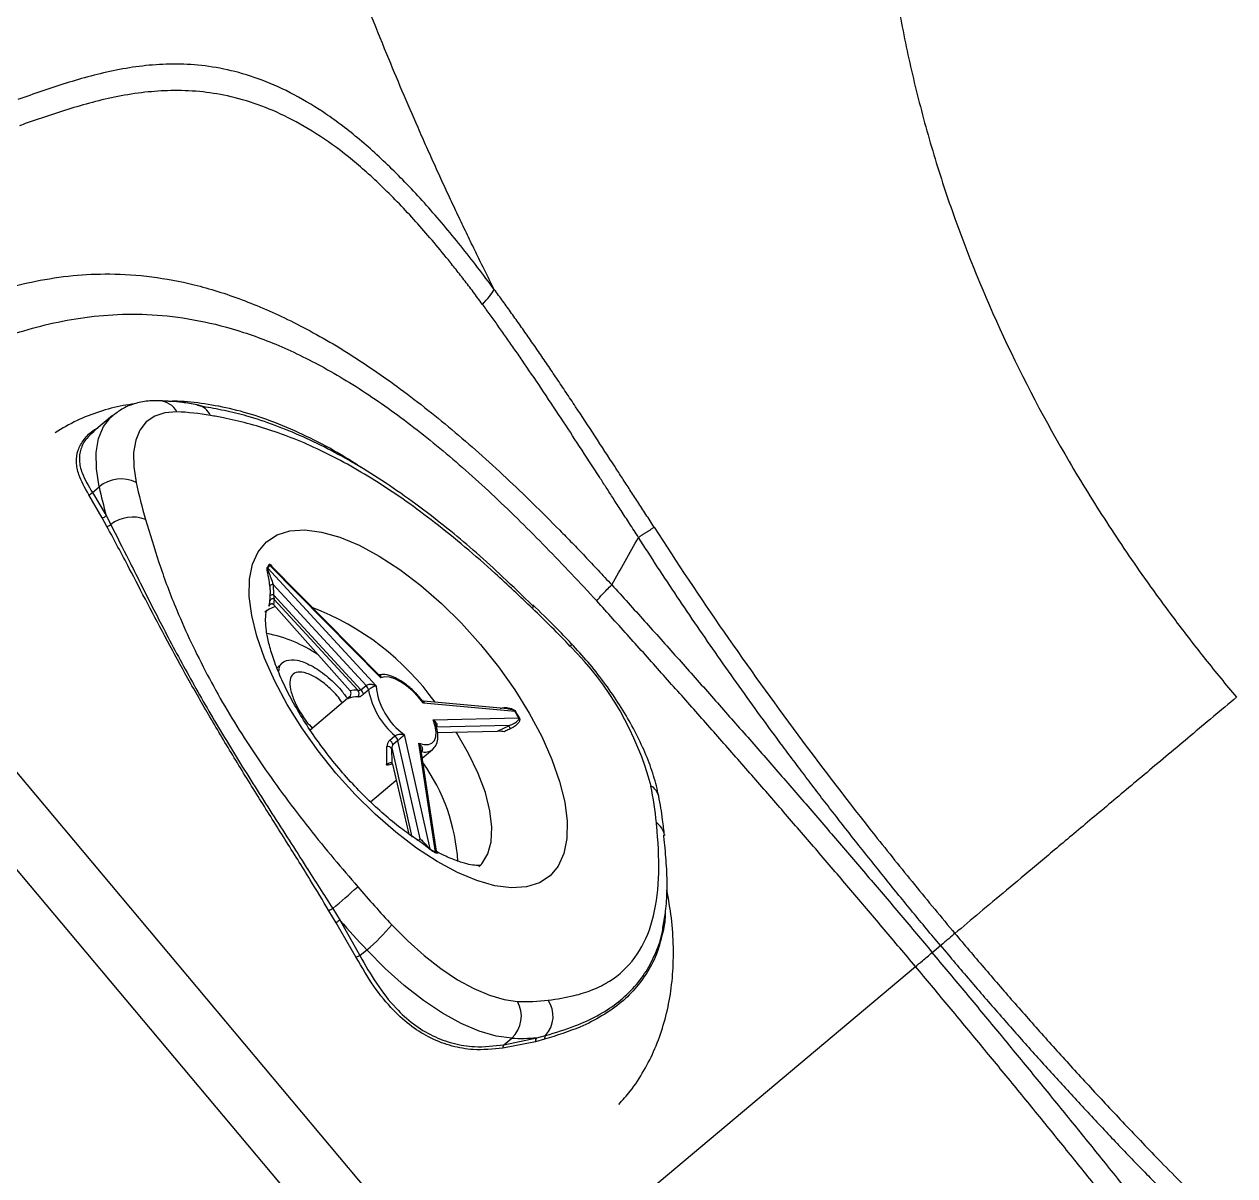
# Model space of a CAD drawing. Extents: x -50 to 28, y -10 to 124.
# Drawn here: x -41.122 to -36.545, y 15.902 to 20.256 of the extents above; entities that cross this region are included whole.
import ezdxf

# ---------------------------------------------------------------- set-up
doc = ezdxf.new("R2010")
doc.units = 0
doc.header["$MEASUREMENT"] = 0
doc.layers.add('GEOMETRY', color=2, linetype='Continuous', lineweight=25)

# ---------------------------------------------------------------- blocks, each defined once
blk = doc.blocks.new('2026 EXCURSION-ENTICE')
at = {"layer": 'GEOMETRY'}
for p, q in [((-28.9869, -60.1094), (-28.9845, -60.1098)), ((-29.3056, -60.1507), (-29.3764, -60.2101)), ((-30.6788, -60.2961), (-27.903, -63.6041)), ((-28.0833, -63.7554), (-30.9107, -60.3859)), ((-29.345, -60.5374), (-29.3953, -60.45)), ((-29.3819, -60.4416), (-29.3562, -60.4201)), ((-29.3819, -60.4416), (-29.3298, -60.5289)), ((-29.3272, -60.5697), (-29.345, -60.5374)), ((-29.3298, -60.5289), (-29.3126, -60.5621)), ((-28.719, -60.7279), (-28.3097, -61.1722)), ((-28.2909, -61.1421), (-28.7119, -60.7164)), ((-28.2993, -61.1306), (-28.7048, -60.7206)), ((-28.3473, -61.1709), (-28.6985, -60.7897)), ((-28.6985, -60.7897), (-28.697, -60.8284)), ((-28.6944, -60.8461), (-28.6975, -60.8652)), ((-28.408, -61.191), (-28.6975, -60.8652)), ((-28.697, -60.8284), (-28.3665, -61.1871)), ((-28.3781, -61.1894), (-28.6944, -60.8461)), ((-27.7174, -60.8657), (-27.7166, -60.8667)), ((-28.6647, -61.0865), (-28.6839, -61.1046)), ((-28.3665, -61.1871), (-28.3473, -61.1709)), ((-28.3382, -61.1883), (-28.3574, -61.2045)), ((-28.4081, -61.2131), (-28.5587, -61.3395)), ((-27.8116, -61.26), (-28.1298, -61.2307)), ((-27.7839, -61.2698), (-28.13, -61.238)), ((-28.0936, -61.301), (-27.77, -61.2937)), ((-27.8053, -61.3223), (-28.0829, -61.3286)), ((-27.8504, -61.3437), (-27.8053, -61.3223)), ((-28.2571, -61.3781), (-28.2379, -61.3619)), ((-28.2034, -61.3562), (-28.106, -61.7891)), ((-28.0771, -61.3488), (-27.8504, -61.3437)), ((-28.2503, -61.4071), (-28.1744, -61.7446)), ((-28.2269, -61.3793), (-28.2461, -61.3955)), ((-28.1433, -61.7507), (-28.2269, -61.3793)), ((-28.0851, -61.8016), (-28.1483, -61.3891)), ((-28.081, -61.797), (-28.1404, -61.4097)), ((-28.1348, -61.4463), (-28.0959, -61.4137)), ((-28.1384, -61.4212), (-28.1386, -61.4213)), ((-28.2478, -61.4684), (-28.1852, -61.7329)), ((-28.3308, -61.6108), (-28.2334, -61.5291)), ((-27.2192, -61.7362), (-27.219, -61.7386)), ((-28.4607, -62.0683), (-28.4875, -62.0233)), ((-28.4734, -62.015), (-28.4457, -62.0594)), ((-28.3845, -62.1999), (-28.4607, -62.0683)), ((-28.4457, -62.0594), (-28.3705, -62.1924)), ((-28.3705, -62.1924), (-28.3449, -62.1709)), ((-26.2067, -62.1808), (-26.1756, -62.1547)), ((-27.903, -63.6041), (-26.2701, -62.234)), ((-27.8259, -62.5293), (-27.7022, -62.503)), ((-27.8259, -62.5293), (-27.7968, -62.5049)), ((-27.6726, -62.509), (-27.7073, -62.518)), ((-27.7022, -62.503), (-27.6686, -62.4946)), ((-27.7073, -62.518), (-27.8304, -62.5422))]:
    blk.add_line(p, q, dxfattribs=at)
at = {"layer": 'GEOMETRY', "flags": 128}
for points in [[(-29.3562, -60.4201), (-29.3666, -60.3519), (-29.3673, -60.2904), (-29.3583, -60.2367), (-29.3397, -60.1917), (-29.3118, -60.1563), (-29.3035, -60.149)], [(-29.0625, -60.1367), (-29.1076, -60.1399), (-29.1463, -60.1526), (-29.178, -60.1745), (-29.2021, -60.2052), (-29.2182, -60.2442), (-29.2261, -60.2907), (-29.2255, -60.344), (-29.2165, -60.4031)], [(-28.5787, -60.5829), (-28.5156, -60.5909), (-28.4469, -60.6103), (-28.3738, -60.6409), (-28.2975, -60.682), (-28.2193, -60.733), (-28.1406, -60.793), (-28.0627, -60.8609), (-27.987, -60.9358), (-27.9146, -61.0161), (-27.847, -61.1006), (-27.7852, -61.1879), (-27.7302, -61.2763), (-27.6831, -61.3645), (-27.6447, -61.4509), (-27.6155, -61.534), (-27.5961, -61.6124), (-27.5869, -61.6848), (-27.5879, -61.7499), (-27.5992, -61.8066), (-27.6205, -61.8539), (-27.6516, -61.8911), (-27.6918, -61.9175), (-27.7406, -61.9326), (-27.797, -61.9362), (-27.86, -61.9282), (-27.9287, -61.9088), (-28.0018, -61.8783), (-28.0781, -61.8372), (-28.1563, -61.7862), (-28.235, -61.7262), (-28.3129, -61.6582), (-28.3887, -61.5834), (-28.461, -61.503), (-28.5286, -61.4185), (-28.5904, -61.3313), (-28.6454, -61.2428), (-28.6925, -61.1546), (-28.731, -61.0683), (-28.7601, -60.9852), (-28.7795, -60.9067), (-28.7888, -60.8344), (-28.7877, -60.7693), (-28.7764, -60.7126), (-28.7551, -60.6652), (-28.724, -60.628), (-28.6838, -60.6017), (-28.635, -60.5865), (-28.5787, -60.5829)], [(-28.6909, -60.8726), (-28.7133, -60.8827), (-28.7294, -60.8935)], [(-27.5713, -61.0124), (-27.5709, -61.0132), (-27.5716, -61.0172), (-27.5751, -61.0236)], [(-28.13, -61.238), (-28.1498, -61.2137), (-28.1715, -61.1915), (-28.1941, -61.1723), (-28.2168, -61.1569), (-28.2387, -61.1458), (-28.2588, -61.1395), (-28.2765, -61.1382), (-28.2909, -61.1421)], [(-28.1483, -61.3891), (-28.1286, -61.3942), (-28.1117, -61.3942), (-28.0981, -61.3891), (-28.0884, -61.3792), (-28.083, -61.3647), (-28.082, -61.3464), (-28.0856, -61.3249), (-28.0936, -61.301)], [(-27.9214, -61.8565), (-27.9099, -61.8449), (-27.8871, -61.8082), (-27.8742, -61.7619), (-27.8714, -61.7069), (-27.8788, -61.6446), (-27.8962, -61.5763), (-27.9233, -61.5035), (-27.9594, -61.428), (-28.0037, -61.3512), (-28.0062, -61.3472)], [(-28.25, -62.0761), (-28.1897, -62.1371), (-28.1274, -62.1926), (-28.0643, -62.2418), (-28.0015, -62.2837), (-27.9401, -62.3175), (-27.8812, -62.3427), (-27.8258, -62.3588), (-27.775, -62.3655)], [(-27.7968, -62.5049), (-27.8554, -62.4971), (-27.9192, -62.4785), (-27.9872, -62.4494), (-28.0581, -62.4104), (-28.1306, -62.3621), (-28.2034, -62.3054), (-28.2753, -62.2413), (-28.3449, -62.1709)]]:
    blk.add_lwpolyline(points, dxfattribs=at)
at = {"layer": 'GEOMETRY'}
for centre, radius, start, end in [((-29.1332, -60.1744), 0.0801, 28.0491, 86.3001), ((-29.0019, -60.181), 0.0732, 24.8655, 76.2471), ((-29.0947, -61.0443), 0.9082, 79.8992, 87.9707), ((-29.273, -60.5209), 0.1307, 64.3349, 129.5277), ((-27.2183, -59.9729), 2.044, 192.1519, 196.2156), ((-29.4011, -60.4257), 0.025, 283.5034, 320.2919), ((-27.3159, -59.9819), 2.0869, 192.1226, 195.1965), ((-29.3497, -60.511), 0.0268, 280.0647, 318.1125), ((-29.23, -60.672), 0.1375, 69.0722, 126.9353), ((-29.3321, -60.5423), 0.0278, 280.2299, 314.5039), ((-28.5747, -60.8079), 0.168, 145.8812, 150.5014), ((-28.7115, -60.7206), 0.0105, 206.2788, 224.2963), ((-28.5734, -60.8102), 0.1673, 145.8812, 150.5014), ((-28.7042, -60.7091), 0.0107, 205.4149, 223.2791), ((-28.6996, -60.8071), 0.0174, 86.3297, 130.3566), ((-28.7012, -60.8539), 0.0103, 49.253, 159.4521), ((-28.7009, -60.8416), 0.0137, 73.0884, 128.2027), ((-27.7305, -60.8721), 0.0149, 327.4731, 21.2287), ((-28.9206, -61.8362), 1.029, 35.7683, 68.9666), ((-30.8262, -64.1166), 4.4874, 43.5724, 46.1578), ((-28.8288, -61.5042), 0.5402, 56.2755, 78.623), ((-28.3891, -61.8459), 1.1571, 14.74, 45.2861), ((-28.3893, -61.2101), 0.0324, 10.0705, 45.3045), ((-28.3701, -61.194), 0.0324, 10.0705, 45.3045), ((-28.0389, -61.1312), 0.3046, 190.8007, 229.2253), ((-28.0549, -61.1478), 0.2559, 185.4784, 234.5476), ((-28.3958, -61.2022), 0.0219, 328.7399, 35.9851), ((-27.784, -61.2609), 0.0089, 270.9619, 285.2421), ((-29.0254, -62.0029), 1.4419, 29.4636, 30.5624), ((-29.0287, -62.0058), 1.4482, 29.4636, 30.5624), ((-27.7894, -61.3257), 0.0163, 167.9185, 216.9717), ((-27.7697, -61.2851), 0.00862, 267.7284, 282.7888), ((-28.263, -61.3899), 0.0376, 16.3311, 48.1206), ((-28.2658, -61.4195), 0.0178, 33.558, 98.4171), ((-28.2822, -61.4061), 0.0376, 16.3311, 48.1206), ((-28.1246, -61.3753), 0.0479, 253.1677, 306.8138), ((-28.7207, -61.8812), 0.722, 3.5292, 35.4118), ((-28.7424, -61.8383), 1.4999, 5.6522, 11.0214), ((-27.2974, -61.6028), 0.0581, 12.4736, 61.9948), ((-27.2853, -61.7473), 0.067, 9.5383, 57.9599), ((-28.1515, -61.7476), 0.00867, 242.7373, 339.243), ((-28.1015, -61.7885), 0.00457, 188.4307, 215.1341), ((-27.5895, -60.9468), 0.988, 238.4862, 239.9), ((-27.5865, -60.9451), 0.9923, 238.4862, 239.9), ((-28.0802, -61.8007), 0.0049, 190.523, 216.4228), ((-30.2511, -59.8908), 2.7699, 309.9248, 312.5253), ((-24.7106, -58.7791), 4.8371, 220.6802, 222.9682), ((-28.3798, -62.1908), 0.1992, 118.0354, 122.7466), ((-28.3816, -62.1845), 0.1406, 117.1368, 124.2624), ((-24.648, -58.7272), 5.0522, 221.2647, 222.9695), ((-28.7651, -61.6558), 0.6648, 309.2081, 320.7845), ((-28.3373, -62.2715), 0.0858, 112.8314, 123.3997), ((-27.8734, -62.4216), 0.1132, 312.5955, 29.6695), ((-27.7438, -61.6738), 0.6925, 267.4136, 277.0861), ((-27.7497, -62.4212), 0.1095, 317.8665, 33.3944), ((-27.7641, -61.7552), 0.7503, 267.5076, 274.7358), ((-27.6879, -62.5163), 0.0195, 137.1494, 184.966), ((-27.6531, -62.5067), 0.0196, 141.9007, 186.6819), ((-27.8105, -62.5419), 0.0199, 140.8166, 181.0386)]:
    blk.add_arc(centre, radius, start, end, dxfattribs=at)
for centre, major_axis, ratio, start_param, end_param in [((-28.285, -61.3392), (0.1443, -0.136), 0.445966, 2.606285, 2.873514), ((-28.2985, -61.3524), (0.1337, -0.1184), 0.54317, 2.577838, 2.916801), ((-28.2985, -61.3524), (-0.008, 0.2234), 0.130131, 4.145897, 4.484859), ((-28.2788, -61.3499), (-0.0222, 0.2382), 0.09608, 4.182795, 4.450024), ((-28.2985, -61.3524), (0.2631, 0.0317), 0.459583, 4.766633, 4.850108)]:
    blk.add_ellipse(centre, major_axis=major_axis, ratio=ratio, start_param=start_param, end_param=end_param, dxfattribs=at)
for points, knots in [([(-19.8034, -75.3764), (-20.3196, -75.3589), (-20.8361, -75.3401), (-21.608, -75.31), (-21.8648, -75.2996), (-22.3776, -75.2781), (-22.6337, -75.2669), (-23.4014, -75.2323), (-23.9128, -75.2077), (-24.6827, -75.1677), (-24.9398, -75.1539), (-25.4546, -75.125), (-25.7123, -75.11), (-26.4855, -75.063), (-27.0008, -75.0288), (-28.0314, -74.9528), (-28.5466, -74.9109), (-29.3183, -74.8405), (-29.5753, -74.8158), (-29.9606, -74.7766), (-30.0889, -74.7632), (-30.2813, -74.7425), (-30.3615, -74.7338), (-30.4457, -74.7245), (-30.4657, -74.7222), (-30.4737, -74.7213), (-30.4777, -74.7209), (-30.49, -74.7195), (-30.4989, -74.7185), (-30.5161, -74.7166), (-30.524, -74.7157), (-30.5398, -74.7139), (-30.5477, -74.713), (-30.5713, -74.7104), (-30.5867, -74.7086), (-30.6322, -74.7035), (-30.6613, -74.7002), (-30.7179, -74.6936), (-30.7458, -74.6904), (-30.8043, -74.6836), (-30.8348, -74.68), (-30.882, -74.6745), (-30.8979, -74.6726), (-30.9301, -74.6688), (-30.9461, -74.6669), (-30.9935, -74.6612), (-31.024, -74.6575), (-31.0698, -74.6515), (-31.085, -74.6494), (-31.1159, -74.645), (-31.1316, -74.6427), (-31.1552, -74.6392), (-31.1632, -74.638), (-31.1792, -74.6355), (-31.1871, -74.6343), (-31.2107, -74.6305), (-31.2264, -74.6279), (-31.2735, -74.62), (-31.3048, -74.6144), (-31.5866, -74.5618), (-31.8334, -74.4972), (-32.3156, -74.3338), (-32.5511, -74.2347), (-33.0055, -74.0043), (-33.2245, -73.8728), (-33.6416, -73.5802), (-33.8397, -73.4189), (-34.2109, -73.07), (-34.3841, -72.8823), (-34.7019, -72.4841), (-34.8466, -72.2736), (-35.1047, -71.8343), (-35.2181, -71.6054), (-35.3628, -71.2518), (-35.4069, -71.1322), (-35.4865, -70.89), (-35.522, -70.7674), (-35.5841, -70.5202), (-35.6108, -70.3955), (-35.6385, -70.2387), (-35.6437, -70.2072), (-35.6512, -70.1601), (-35.6536, -70.1444), (-35.6583, -70.1134), (-35.6605, -70.0982), (-35.6668, -70.0532), (-35.6706, -70.0238), (-35.6762, -69.9791), (-35.678, -69.9641), (-35.6817, -69.9336), (-35.6835, -69.918), (-35.6863, -69.8943), (-35.6872, -69.8866), (-35.689, -69.8718), (-35.6898, -69.8646), (-35.6916, -69.8492), (-35.6926, -69.841), (-35.6945, -69.825), (-35.6954, -69.817), (-35.7001, -69.7768), (-35.7039, -69.7444), (-35.7115, -69.6788), (-35.7153, -69.6456), (-35.723, -69.5784), (-35.7268, -69.5444), (-35.7382, -69.4425), (-35.7457, -69.3749), (-35.7547, -69.2923), (-35.7565, -69.2758), (-35.7601, -69.2431), (-35.7618, -69.2267), (-35.7652, -69.1951), (-35.7669, -69.18), (-35.7701, -69.1497), (-35.7717, -69.1342), (-35.7768, -69.0863), (-35.7802, -69.0541), (-35.7869, -68.9899), (-35.797, -68.8937), (-35.8068, -68.7974), (-35.8261, -68.6048), (-35.8387, -68.4764), (-35.8998, -67.8343), (-35.9434, -67.3203), (-36.0224, -66.2916), (-36.0579, -65.7769), (-36.1066, -65.0042), (-36.1222, -64.7464), (-36.152, -64.2309), (-36.1663, -63.973), (-36.2076, -63.2001), (-36.2331, -62.6858), (-36.2805, -61.6622), (-36.3024, -61.1525), (-36.3332, -60.3871), (-36.3431, -60.1319), (-36.3622, -59.6212), (-36.3715, -59.3657), (-36.3893, -58.8539), (-36.3979, -58.5977), (-36.4146, -58.0841), (-36.4226, -57.8268), (-36.4382, -57.3111), (-36.4457, -57.0529), (-36.4602, -56.5366), (-36.4672, -56.2784), (-36.4873, -55.5038), (-36.4996, -54.9873), (-36.534, -53.4373), (-36.5532, -52.4035), (-36.5854, -50.3354), (-36.5984, -49.3011), (-36.6191, -47.233), (-36.6267, -46.1992), (-36.6376, -44.1323), (-36.6408, -43.0992), (-36.6428, -41.5493), (-36.6431, -41.0327), (-36.6431, -40.2577), (-36.643, -39.9994), (-36.6429, -39.6765), (-36.6429, -39.6119), (-36.6429, -39.4827), (-36.6428, -39.418), (-36.6428, -39.2899), (-36.6428, -39.2267), (-36.6428, -39.1036), (-36.6428, -39.0437), (-36.6428, -38.9849)], [0, 0, 0, 0, 0.03125, 0.03125, 0.046875, 0.046875, 0.0625, 0.0625, 0.09375, 0.09375, 0.109375, 0.109375, 0.125, 0.125, 0.15625, 0.15625, 0.1875, 0.1875, 0.203125, 0.203125, 0.210937, 0.210937, 0.214844, 0.21582, 0.216064, 0.216064, 0.216309, 0.216309, 0.216797, 0.216797, 0.217285, 0.217285, 0.217773, 0.217773, 0.21875, 0.21875, 0.220703, 0.220703, 0.222656, 0.222656, 0.224609, 0.224609, 0.225586, 0.225586, 0.226562, 0.226562, 0.228516, 0.228516, 0.229492, 0.229492, 0.230469, 0.230469, 0.230957, 0.230957, 0.231445, 0.231445, 0.232422, 0.232422, 0.234375, 0.234375, 0.25, 0.25, 0.265625, 0.265625, 0.28125, 0.28125, 0.296875, 0.296875, 0.3125, 0.3125, 0.328125, 0.328125, 0.34375, 0.34375, 0.351562, 0.351562, 0.359375, 0.359375, 0.367187, 0.367187, 0.369141, 0.369141, 0.370117, 0.370117, 0.371094, 0.371094, 0.373047, 0.373047, 0.374023, 0.374023, 0.375, 0.375, 0.375488, 0.375488, 0.375977, 0.375977, 0.376465, 0.376465, 0.376953, 0.376953, 0.378906, 0.378906, 0.380859, 0.380859, 0.382812, 0.382812, 0.386719, 0.386719, 0.387695, 0.387695, 0.388672, 0.388672, 0.389648, 0.389648, 0.390625, 0.390625, 0.392578, 0.392578, 0.394531, 0.398437, 0.398437, 0.40625, 0.40625, 0.4375, 0.4375, 0.46875, 0.46875, 0.484375, 0.484375, 0.5, 0.5, 0.53125, 0.53125, 0.5625, 0.5625, 0.578125, 0.578125, 0.59375, 0.59375, 0.609375, 0.609375, 0.625, 0.625, 0.640625, 0.640625, 0.65625, 0.65625, 0.6875, 0.6875, 0.75, 0.75, 0.8125, 0.8125, 0.875, 0.875, 0.9375, 0.9375, 0.96875, 0.96875, 0.984375, 0.984375, 0.988281, 0.988281, 0.992187, 0.992187, 0.996094, 0.996094, 1, 1, 1, 1]), ([(-23.7837, -48.1012), (-23.7967, -48.1276), (-23.8227, -48.1807), (-23.862, -48.2608), (-23.9016, -48.3417), (-23.9415, -48.4235), (-23.9817, -48.506), (-24.0222, -48.5894), (-24.0629, -48.6736), (-24.1039, -48.7586), (-24.1894, -48.9365), (-24.321, -49.2138), (-24.5438, -49.6966), (-24.8171, -50.3192), (-25.1098, -51.0538), (-25.3758, -51.8088), (-25.5639, -52.4248), (-25.699, -52.9261), (-25.7916, -53.2998), (-25.8773, -53.6783), (-25.9856, -54.2019), (-26.0818, -54.7355), (-26.1706, -55.2834), (-26.2238, -55.6334), (-26.2645, -55.9174), (-26.2943, -56.1347), (-26.3225, -56.3534), (-26.3493, -56.5787), (-26.3723, -56.7991), (-26.3921, -57.0256), (-26.4065, -57.2458), (-26.4156, -57.4765), (-26.4173, -57.7041), (-26.4083, -58.0175), (-26.3799, -58.3327), (-26.3281, -58.6511), (-26.2763, -58.8934), (-26.2117, -59.1352), (-26.1074, -59.4586), (-25.9431, -59.8607), (-25.7378, -60.25), (-25.5491, -60.5554), (-25.4305, -60.7299), (-25.3416, -60.8531), (-25.2873, -60.9263), (-25.2316, -60.9992), (-25.1746, -61.0718), (-25.1164, -61.1441), (-25.0766, -61.1918), (-25.0567, -61.2158)], [0, 0, 0, 0, 0.006672, 0.013399, 0.02018, 0.027016, 0.033905, 0.040847, 0.047843, 0.054892, 0.061993, 0.092006, 0.123323, 0.179892, 0.241672, 0.295872, 0.353291, 0.380277, 0.407164, 0.435625, 0.463076, 0.521039, 0.550819, 0.580996, 0.596339, 0.611911, 0.627779, 0.643448, 0.66048, 0.675316, 0.692325, 0.708029, 0.725181, 0.741531, 0.775923, 0.793688, 0.811344, 0.829457, 0.847662, 0.884468, 0.922432, 0.941471, 0.960887, 0.967313, 0.973773, 0.980269, 0.986805, 0.993381, 1, 1, 1, 1]), ([(-27.8626, -59.6739), (-27.8729, -59.6534), (-27.8937, -59.612), (-27.9248, -59.549), (-27.9563, -59.4843), (-27.9881, -59.418), (-28.0202, -59.35), (-28.0526, -59.2804), (-28.0853, -59.209), (-28.1181, -59.136), (-28.1806, -58.995), (-28.2773, -58.7671), (-28.376, -58.5172), (-28.4556, -58.3035), (-28.5279, -58.1016), (-28.6166, -57.8382), (-28.7106, -57.5342), (-28.7965, -57.2303), (-28.8734, -56.9311), (-28.9451, -56.62), (-29.0075, -56.3119), (-29.0616, -56.0038), (-29.1069, -55.6983), (-29.1409, -55.4147), (-29.1646, -55.1628), (-29.1801, -54.9518), (-29.193, -54.7148), (-29.2013, -54.4422), (-29.2011, -54.1302), (-29.1911, -53.8187), (-29.1718, -53.5134), (-29.1435, -53.2129), (-29.1062, -52.915), (-29.0611, -52.6278), (-29.0121, -52.3654), (-28.9535, -52.0907), (-28.8861, -51.8138), (-28.805, -51.5206), (-28.7196, -51.2424), (-28.6281, -50.972), (-28.5492, -50.7576), (-28.4887, -50.602), (-28.4455, -50.4941), (-28.4014, -50.3874), (-28.3567, -50.282), (-28.3261, -50.2123), (-28.3108, -50.1776)], [0, 0, 0, 0, 0.006884, 0.013935, 0.021151, 0.028531, 0.036075, 0.043782, 0.05165, 0.059678, 0.067868, 0.09807, 0.134132, 0.148672, 0.166654, 0.198598, 0.232225, 0.262274, 0.293509, 0.325091, 0.358292, 0.388128, 0.419333, 0.451479, 0.474424, 0.495911, 0.515614, 0.546458, 0.578847, 0.610674, 0.641673, 0.672531, 0.703347, 0.73409, 0.762225, 0.785861, 0.821126, 0.850656, 0.880495, 0.911799, 0.939747, 0.951925, 0.964066, 0.976131, 0.988105, 1, 1, 1, 1]), ([(-27.8626, -59.6739), (-27.9044, -59.6174), (-27.9467, -59.5622), (-28.0322, -59.4558), (-28.0753, -59.4045), (-28.1621, -59.3072), (-28.2057, -59.2612), (-28.2929, -59.1757), (-28.3365, -59.1361), (-28.4232, -59.0645), (-28.4662, -59.0323), (-28.5511, -58.9755), (-28.593, -58.9509), (-28.6753, -58.9088), (-28.7157, -58.8913), (-28.7948, -58.8628), (-28.8335, -58.8517), (-28.9472, -58.8266), (-29.0198, -58.8206), (-29.1593, -58.8232), (-29.2263, -58.8317), (-29.3565, -58.8575), (-29.4196, -58.8747), (-29.5434, -58.9133), (-29.604, -58.9346), (-29.6641, -58.9557)], [0, 0, 0, 0, 0.0625, 0.0625, 0.125, 0.125, 0.1875, 0.1875, 0.25, 0.25, 0.3125, 0.3125, 0.375, 0.375, 0.4375, 0.4375, 0.5, 0.5, 0.625, 0.625, 0.75, 0.75, 0.875, 0.875, 1, 1, 1, 1]), ([(-27.9071, -59.7301), (-27.913, -59.7221), (-27.9247, -59.7063), (-27.9423, -59.6829), (-27.9597, -59.6598), (-27.9771, -59.6372), (-27.9943, -59.6151), (-28.0114, -59.5933), (-28.0433, -59.5532), (-28.0898, -59.4965), (-28.1721, -59.4014), (-28.2753, -59.2929), (-28.399, -59.1815), (-28.5217, -59.0908), (-28.641, -59.0215), (-28.7584, -58.9715), (-28.8702, -58.9399), (-28.9801, -58.9234), (-29.0838, -58.92), (-29.1866, -58.9273), (-29.2851, -58.9429), (-29.3821, -58.9656), (-29.4757, -58.9928), (-29.5471, -59.0163), (-29.6078, -59.0372), (-29.638, -59.0477), (-29.658, -59.0547)], [0, 0, 0, 0, 0.009028, 0.017967, 0.026817, 0.035579, 0.044256, 0.052849, 0.06136, 0.092188, 0.122227, 0.183165, 0.242998, 0.302821, 0.364411, 0.424357, 0.487991, 0.548629, 0.613926, 0.674956, 0.741552, 0.805857, 0.870408, 0.935136, 0.956891, 1, 1, 1, 1]), ([(-30.088, -59.8133), (-30.0743, -59.8071), (-30.0474, -59.7951), (-30.0081, -59.7779), (-29.9621, -59.7584), (-29.9097, -59.7372), (-29.8272, -59.706), (-29.7245, -59.6723), (-29.5937, -59.6399), (-29.4599, -59.6194), (-29.3142, -59.6124), (-29.1622, -59.6224), (-28.9959, -59.6531), (-28.8209, -59.7071), (-28.6323, -59.7888), (-28.4352, -59.8982), (-28.2298, -60.0369), (-28.0574, -60.1729), (-27.9199, -60.2919), (-27.8181, -60.3848), (-27.7161, -60.4826), (-27.6334, -60.5652), (-27.5676, -60.6328), (-27.5192, -60.6833), (-27.4692, -60.7362), (-27.4356, -60.7723), (-27.4185, -60.7907)], [0, 0, 0, 0, 0.02184, 0.04259, 0.062251, 0.094314, 0.124627, 0.189785, 0.249584, 0.314331, 0.374503, 0.438879, 0.499215, 0.562876, 0.623662, 0.685947, 0.748372, 0.811004, 0.841961, 0.873908, 0.904696, 0.936971, 0.951886, 0.967361, 0.983398, 1, 1, 1, 1]), ([(-27.2576, -60.573), (-27.2681, -60.5568), (-27.2889, -60.5249), (-27.3196, -60.4778), (-27.3493, -60.4321), (-27.378, -60.3878), (-27.4222, -60.3198), (-27.4811, -60.2295), (-27.5427, -60.1357), (-27.5908, -60.0634), (-27.6262, -60.0106), (-27.6611, -59.9591), (-27.6955, -59.9086), (-27.7296, -59.8594), (-27.7633, -59.8113), (-27.7967, -59.7643), (-27.8297, -59.7185), (-27.8517, -59.6887), (-27.8626, -59.6739)], [0, 0, 0, 0, 0.05304, 0.104505, 0.154402, 0.202737, 0.249519, 0.377336, 0.498998, 0.558487, 0.616943, 0.6744, 0.73089, 0.786447, 0.841102, 0.894889, 0.947843, 1, 1, 1, 1]), ([(-30.048, -59.989), (-29.9699, -59.9535), (-29.8915, -59.9189), (-29.7302, -59.8567), (-29.6473, -59.8291), (-29.4736, -59.7871), (-29.3829, -59.7726), (-29.19, -59.7643), (-29.0879, -59.7705), (-28.9245, -59.8026), (-28.8683, -59.8171), (-28.7526, -59.8548), (-28.6931, -59.878), (-28.5711, -59.9341), (-28.5087, -59.9669), (-28.3816, -60.0421), (-28.3171, -60.0845), (-28.1871, -60.1781), (-28.1217, -60.2292), (-27.9908, -60.3388), (-27.9255, -60.3972), (-27.7954, -60.5195), (-27.7308, -60.5834), (-27.6024, -60.7149), (-27.5387, -60.7824), (-27.4754, -60.8511)], [0, 0, 0, 0, 0.125, 0.125, 0.25, 0.25, 0.375, 0.375, 0.5, 0.5, 0.5625, 0.5625, 0.625, 0.625, 0.6875, 0.6875, 0.75, 0.75, 0.8125, 0.8125, 0.875, 0.875, 0.9375, 0.9375, 1, 1, 1, 1]), ([(-27.3172, -60.6112), (-27.3286, -60.5937), (-27.3506, -60.5599), (-27.3823, -60.511), (-27.4116, -60.4657), (-27.4386, -60.424), (-27.4811, -60.3581), (-27.5379, -60.2707), (-27.6116, -60.1579), (-27.6838, -60.0491), (-27.7434, -59.9613), (-27.7879, -59.8968), (-27.8184, -59.8532), (-27.8484, -59.8108), (-27.8779, -59.7699), (-27.8975, -59.7432), (-27.9071, -59.7301)], [0, 0, 0, 0, 0.058595, 0.11314, 0.163641, 0.210106, 0.252544, 0.383743, 0.503117, 0.631711, 0.751991, 0.803926, 0.854677, 0.904261, 0.952695, 1, 1, 1, 1]), ([(-29.2225, -60.1066), (-29.2369, -60.1084), (-29.2817, -60.114), (-29.3549, -60.1347), (-29.442, -60.1677), (-29.4958, -60.1993), (-29.5232, -60.2154)], [0, 0, 0, 0, 0.136984, 0.425682, 0.70787, 1, 1, 1, 1]), ([(-29.1281, -60.0944), (-29.1403, -60.0944), (-29.171, -60.0944), (-29.2177, -60.1031), (-29.2649, -60.1207), (-29.2901, -60.14), (-29.3017, -60.1489)], [0, 0, 0, 0, 0.1928815, 0.4860493, 0.764606, 1, 1, 1, 1]), ([(-28.9869, -60.1094), (-29.0053, -60.1064), (-29.0534, -60.0986), (-29.0996, -60.096), (-29.1281, -60.0944)], [0, 0, 0, 0, 0.381275, 1, 1, 1, 1]), ([(-28.3613, -60.35), (-28.3738, -60.3416), (-28.4241, -60.3077), (-28.5142, -60.2574), (-28.6322, -60.1997), (-28.7489, -60.155), (-28.862, -60.1225), (-28.9689, -60.1037), (-29.0459, -60.0953), (-29.087, -60.0969), (-29.0937, -60.0971)], [0, 0, 0, 0, 0.053153, 0.21347, 0.377118, 0.543963, 0.694135, 0.837557, 0.9735, 1, 1, 1, 1]), ([(-27.7185, -60.8688), (-27.7555, -60.8326), (-27.8253, -60.7643), (-27.9284, -60.67), (-28.0334, -60.5819), (-28.1433, -60.4959), (-28.2585, -60.4141), (-28.3707, -60.3426), (-28.4797, -60.2814), (-28.5867, -60.2294), (-28.6928, -60.1858), (-28.7922, -60.1524), (-28.8841, -60.1306), (-28.9455, -60.1201), (-28.9782, -60.1141), (-28.9849, -60.1129)], [0, 0, 0, 0, 0.087292, 0.164741, 0.238278, 0.326993, 0.413943, 0.498994, 0.581803, 0.664402, 0.749054, 0.835886, 0.907855, 0.981177, 1, 1, 1, 1]), ([(-27.7179, -60.8801), (-27.765, -60.8353), (-27.8495, -60.755), (-27.9734, -60.6465), (-28.1211, -60.5266), (-28.3013, -60.3992), (-28.5091, -60.2821), (-28.7053, -60.2026), (-28.8446, -60.1665), (-28.9192, -60.1531), (-28.9354, -60.1502)], [0, 0, 0, 0, 0.1133141, 0.2030249, 0.2927119, 0.4593265, 0.6230893, 0.7884535, 0.9540975, 1, 1, 1, 1]), ([(-29.3953, -60.45), (-29.4098, -60.4241), (-29.4339, -60.3809), (-29.4443, -60.3262), (-29.4389, -60.2816), (-29.4149, -60.2405), (-29.3882, -60.2111), (-29.3645, -60.1986), (-29.3597, -60.1962)], [0, 0, 0, 0, 0.25675, 0.429384, 0.605978, 0.778568, 0.956067, 1, 1, 1, 1]), ([(-29.3754, -60.2112), (-29.3852, -60.2196), (-29.4089, -60.2398), (-29.4281, -60.2771), (-29.4334, -60.3207), (-29.422, -60.3741), (-29.3969, -60.4164), (-29.3819, -60.4416)], [0, 0, 0, 0, 0.135922, 0.329177, 0.52217, 0.715321, 1, 1, 1, 1]), ([(-29.1809, -60.5436), (-29.1648, -60.5975), (-29.1327, -60.7051), (-29.0627, -60.8947), (-28.9615, -61.1124), (-28.8209, -61.3559), (-28.6551, -61.5953), (-28.5034, -61.7866), (-28.409, -61.8969), (-28.3788, -61.9322)], [0, 0, 0, 0, 0.123109, 0.246087, 0.417508, 0.584005, 0.75227, 0.920794, 1, 1, 1, 1]), ([(-28.4875, -62.0233), (-28.5109, -61.9843), (-28.5653, -61.8936), (-28.654, -61.7526), (-28.751, -61.5985), (-28.8463, -61.444), (-28.9371, -61.2919), (-29.0214, -61.1443), (-29.0999, -61.0009), (-29.1736, -60.8612), (-29.2499, -60.7128), (-29.2993, -60.6213), (-29.3272, -60.5697)], [0, 0, 0, 0, 0.0745778, 0.1732463, 0.2719293, 0.37367, 0.4754144, 0.5727367, 0.6700573, 0.7701505, 0.8702331, 1, 1, 1, 1]), ([(-29.3126, -60.5621), (-29.2902, -60.6064), (-29.2406, -60.7038), (-29.1568, -60.8723), (-29.0587, -61.0602), (-28.9504, -61.2556), (-28.8307, -61.4542), (-28.7038, -61.6552), (-28.5825, -61.8423), (-28.5065, -61.9625), (-28.4734, -62.015)], [0, 0, 0, 0, 0.109289, 0.240653, 0.372441, 0.503824, 0.63517, 0.766922, 0.898249, 1, 1, 1, 1]), ([(-27.2578, -60.5731), (-27.259, -60.5739), (-27.2615, -60.5754), (-27.2654, -60.578), (-27.2695, -60.5806), (-27.2737, -60.5833), (-27.2779, -60.586), (-27.2821, -60.5887), (-27.2863, -60.5914), (-27.2905, -60.5941), (-27.2946, -60.5968), (-27.2986, -60.5994), (-27.3026, -60.6019), (-27.3064, -60.6044), (-27.3101, -60.6068), (-27.3136, -60.6091), (-27.316, -60.6106), (-27.3171, -60.6114)], [0, 0, 0, 0, 0.0871514, 0.1713765, 0.2526754, 0.331048, 0.4064943, 0.4790142, 0.5486077, 0.6152747, 0.6790152, 0.7398292, 0.7977166, 0.8526774, 0.9047116, 0.9538192, 1, 1, 1, 1]), ([(-27.2578, -60.5731), (-27.0868, -60.8402), (-26.9052, -61.1018), (-26.62, -61.4857), (-26.5228, -61.6123), (-26.3742, -61.8001), (-26.3242, -61.8623), (-26.2485, -61.9552), (-26.2231, -61.986), (-26.1722, -62.0476), (-26.1467, -62.0782), (-26.121, -62.1088)], [0, 0, 0, 0, 0.5, 0.5, 0.75, 0.75, 0.875, 0.875, 0.9375, 0.9375, 1, 1, 1, 1]), ([(-26.1756, -62.1547), (-26.1933, -62.1335), (-26.2285, -62.0914), (-26.2809, -62.0281), (-26.3326, -61.9648), (-26.3838, -61.9017), (-26.4344, -61.8387), (-26.4844, -61.7758), (-26.5338, -61.713), (-26.5826, -61.6503), (-26.6309, -61.5877), (-26.6785, -61.5252), (-26.7256, -61.4628), (-26.7847, -61.3836), (-26.8555, -61.2874), (-26.9371, -61.1741), (-27.0168, -61.0611), (-27.0947, -60.9484), (-27.1708, -60.8359), (-27.2451, -60.7238), (-27.2934, -60.6487), (-27.3175, -60.6114)], [0, 0, 0, 0, 0.04301, 0.085783, 0.128318, 0.170617, 0.212681, 0.25451, 0.296105, 0.337467, 0.378597, 0.419496, 0.460165, 0.500604, 0.573936, 0.646595, 0.718586, 0.789916, 0.86059, 0.930616, 1, 1, 1, 1]), ([(-28.7108, -60.7939), (-28.7122, -60.7847), (-28.7149, -60.7673), (-28.7194, -60.7459), (-28.7215, -60.7331), (-28.7217, -60.7275), (-28.7212, -60.7259), (-28.7209, -60.7252)], [0, 0, 0, 0, 0.384719, 0.727037, 0.871199, 0.944712, 1, 1, 1, 1]), ([(-28.719, -60.7279), (-28.7191, -60.7282), (-28.7193, -60.7287), (-28.7192, -60.7304), (-28.7182, -60.7348), (-28.714, -60.7464), (-28.7067, -60.7654), (-28.7013, -60.7813), (-28.6985, -60.7897)], [0, 0, 0, 0, 0.0261572, 0.0419176, 0.1049991, 0.2442715, 0.5983622, 1, 1, 1, 1]), ([(-28.7138, -60.7137), (-28.7135, -60.7134), (-28.7125, -60.7124), (-28.7101, -60.7133), (-28.7061, -60.7161), (-28.7035, -60.7206), (-28.7018, -60.7236)], [0, 0, 0, 0, 0.110846, 0.330961, 0.54586, 1, 1, 1, 1]), ([(-28.7049, -60.7207), (-28.7051, -60.7204), (-28.7062, -60.7189), (-28.708, -60.7176), (-28.7099, -60.7163), (-28.7111, -60.716), (-28.7117, -60.7161), (-28.7119, -60.7164), (-28.7119, -60.7164)], [0, 0, 0, 0, 0.08091, 0.475677, 0.691509, 0.839474, 0.968806, 1, 1, 1, 1]), ([(-28.7094, -60.8308), (-28.7092, -60.8246), (-28.7087, -60.8124), (-28.7101, -60.8), (-28.7108, -60.7939)], [0, 0, 0, 0, 0.504479, 1, 1, 1, 1]), ([(-27.4754, -60.8511), (-27.4697, -60.844), (-27.4619, -60.8352), (-27.4426, -60.8147), (-27.4312, -60.8032), (-27.4185, -60.7907)], [0, 0, 0, 0, 0.5, 0.5, 1, 1, 1, 1]), ([(-27.4181, -60.7904), (-27.3975, -60.8132), (-27.3563, -60.8588), (-27.2947, -60.9274), (-27.2331, -60.996), (-27.1717, -61.0648), (-27.1104, -61.1337), (-27.0492, -61.2027), (-26.9882, -61.2718), (-26.9273, -61.3411), (-26.8665, -61.4104), (-26.8059, -61.4799), (-26.7454, -61.5495), (-26.685, -61.6192), (-26.6247, -61.689), (-26.5646, -61.7589), (-26.5046, -61.8289), (-26.4448, -61.8991), (-26.3851, -61.9693), (-26.3255, -62.0397), (-26.266, -62.1102), (-26.2265, -62.1572), (-26.2067, -62.1808)], [0, 0, 0, 0, 0.0500883, 0.1001638, 0.1502268, 0.2002781, 0.2503183, 0.300348, 0.3503678, 0.4003783, 0.4503801, 0.5003737, 0.55036, 0.6003393, 0.6503124, 0.7002798, 0.7502422, 0.8002002, 0.8501543, 0.9001053, 0.9500536, 1, 1, 1, 1]), ([(-28.7143, -60.8709), (-28.7137, -60.8688), (-28.7117, -60.8627), (-28.7112, -60.8552), (-28.7108, -60.8503)], [0, 0, 0, 0, 0.336362, 1, 1, 1, 1]), ([(-28.6975, -60.8652), (-28.698, -60.8647), (-28.6992, -60.8636), (-28.7014, -60.8627), (-28.704, -60.8625), (-28.7071, -60.8632), (-28.7109, -60.8656), (-28.7132, -60.8686), (-28.7142, -60.8706), (-28.7143, -60.8708), (-28.7143, -60.8709)], [0, 0, 0, 0, 0.10443, 0.209153, 0.309737, 0.453104, 0.660785, 0.959496, 0.994477, 1, 1, 1, 1]), ([(-28.7108, -60.8503), (-28.7107, -60.8485), (-28.7106, -60.8464), (-28.7101, -60.84), (-28.7098, -60.8351), (-28.7094, -60.8308)], [0, 0, 0, 0, 0.395088, 0.467641, 1, 1, 1, 1]), ([(-28.697, -60.8284), (-28.6964, -60.8323), (-28.6955, -60.8392), (-28.6948, -60.844), (-28.6944, -60.8461)], [0, 0, 0, 0, 0.553551, 1, 1, 1, 1]), ([(-27.5713, -61.0124), (-27.5911, -60.9918), (-27.6392, -60.9418), (-27.6884, -60.8939), (-27.7174, -60.8657)], [0, 0, 0, 0, 0.410597, 1, 1, 1, 1]), ([(-26.2702, -62.2339), (-26.2898, -62.2105), (-26.3292, -62.1637), (-26.3883, -62.0936), (-26.4476, -62.0236), (-26.507, -61.9537), (-26.5666, -61.8839), (-26.6263, -61.8142), (-26.6861, -61.7447), (-26.746, -61.6753), (-26.8061, -61.6059), (-26.8663, -61.5367), (-26.9266, -61.4676), (-26.9871, -61.3987), (-27.0477, -61.3298), (-27.1084, -61.2611), (-27.1692, -61.1925), (-27.2302, -61.124), (-27.2913, -61.0556), (-27.3526, -60.9873), (-27.4139, -60.9191), (-27.4549, -60.8738), (-27.4754, -60.8511)], [0, 0, 0, 0, 0.049965, 0.099928, 0.149891, 0.199853, 0.249816, 0.299781, 0.349749, 0.399721, 0.449697, 0.499678, 0.549667, 0.599662, 0.649666, 0.699679, 0.749702, 0.799736, 0.849782, 0.89984, 0.949913, 1, 1, 1, 1]), ([(-28.1427, -61.7619), (-28.1594, -61.7509), (-28.1964, -61.7264), (-28.256, -61.6793), (-28.3197, -61.6231), (-28.3829, -61.5603), (-28.4439, -61.4927), (-28.5014, -61.4214), (-28.5542, -61.3481), (-28.6011, -61.2744), (-28.6413, -61.2021), (-28.6739, -61.1329), (-28.6987, -61.0688), (-28.7155, -61.0117), (-28.7249, -60.9633), (-28.7277, -60.9254), (-28.7262, -60.8995), (-28.7228, -60.8864), (-28.7226, -60.8862), (-28.7225, -60.8861)], [0, 0, 0, 0, 0.050359, 0.111609, 0.173741, 0.236496, 0.299643, 0.362969, 0.426251, 0.489249, 0.551751, 0.613523, 0.674312, 0.733854, 0.791927, 0.84845, 0.903694, 0.958624, 1, 1, 1, 1]), ([(-27.2407, -61.5902), (-27.2435, -61.5771), (-27.2516, -61.539), (-27.2723, -61.4736), (-27.3052, -61.3943), (-27.3461, -61.3144), (-27.394, -61.235), (-27.4481, -61.1574), (-27.5072, -61.0822), (-27.55, -61.0356), (-27.5713, -61.0124)], [0, 0, 0, 0, 0.071117, 0.206824, 0.341324, 0.474569, 0.606814, 0.738388, 0.869597, 1, 1, 1, 1]), ([(-28.6768, -61.1184), (-28.6762, -61.1113), (-28.6742, -61.0899), (-28.6506, -61.0741), (-28.6096, -61.0724), (-28.5558, -61.0928), (-28.4973, -61.1325), (-28.4487, -61.1781), (-28.4254, -61.2103), (-28.4176, -61.2211)], [0, 0, 0, 0, 0.08138, 0.248637, 0.41247, 0.581143, 0.747908, 0.915306, 1, 1, 1, 1]), ([(-28.4369, -61.2373), (-28.4404, -61.2321), (-28.4547, -61.2106), (-28.4881, -61.1764), (-28.5315, -61.1426), (-28.5732, -61.1225), (-28.607, -61.1181), (-28.6291, -61.1303), (-28.6379, -61.1565), (-28.6317, -61.1957), (-28.6182, -61.2318), (-28.6072, -61.2531), (-28.6046, -61.2582)], [0, 0, 0, 0, 0.037451, 0.1545, 0.272632, 0.386177, 0.505773, 0.618709, 0.735781, 0.849401, 0.964482, 1, 1, 1, 1]), ([(-28.2909, -61.1421), (-28.291, -61.142), (-28.2932, -61.138), (-28.2959, -61.1339), (-28.2991, -61.1308), (-28.2994, -61.1306)], [0, 0, 0, 0, 0.016232, 0.920262, 1, 1, 1, 1]), ([(-28.2984, -61.1308), (-28.2979, -61.1307), (-28.2972, -61.1305), (-28.2953, -61.1308), (-28.2934, -61.1319), (-28.2914, -61.1355), (-28.291, -61.1391), (-28.2909, -61.142), (-28.2909, -61.1421)], [0, 0, 0, 0, 0.0706524, 0.1261765, 0.3929692, 0.5605142, 0.9921223, 1, 1, 1, 1]), ([(-28.1354, -61.228), (-28.1375, -61.2253), (-28.1491, -61.2104), (-28.1734, -61.1855), (-28.2079, -61.1577), (-28.2428, -61.1383), (-28.2733, -61.1284), (-28.291, -61.1304), (-28.2983, -61.1313)], [0, 0, 0, 0, 0.044782, 0.243527, 0.443496, 0.64582, 0.853037, 1, 1, 1, 1]), ([(-28.3665, -61.1871), (-28.3678, -61.188), (-28.3694, -61.1891), (-28.3726, -61.1901), (-28.3753, -61.1903), (-28.3774, -61.1896), (-28.3781, -61.1894)], [0, 0, 0, 0, 0.3323623, 0.3826295, 0.7818798, 1, 1, 1, 1]), ([(-28.3473, -61.1709), (-28.346, -61.17), (-28.3444, -61.1689), (-28.3406, -61.1674), (-28.3377, -61.1666), (-28.3321, -61.166), (-28.327, -61.1663), (-28.3185, -61.168), (-28.3132, -61.1702), (-28.3097, -61.1722), (-28.3097, -61.1722)], [0, 0, 0, 0, 0.118525, 0.137194, 0.290753, 0.324162, 0.532603, 0.663165, 0.994059, 1, 1, 1, 1]), ([(-28.3097, -61.1722), (-28.3097, -61.1722), (-28.3119, -61.1728), (-28.3154, -61.1741), (-28.3215, -61.1771), (-28.3254, -61.1794), (-28.3298, -61.1821), (-28.3322, -61.1838), (-28.3354, -61.1861), (-28.3369, -61.1873), (-28.3382, -61.1883)], [0, 0, 0, 0, 0.006071, 0.338673, 0.467785, 0.673379, 0.716166, 0.860311, 0.879197, 1, 1, 1, 1]), ([(-28.4145, -61.2209), (-28.4144, -61.2208), (-28.4124, -61.2192), (-28.4085, -61.215), (-28.4047, -61.2079), (-28.4038, -61.2009), (-28.4049, -61.1952), (-28.407, -61.1924), (-28.408, -61.191)], [0, 0, 0, 0, 0.004649, 0.23127, 0.517491, 0.716951, 0.858168, 1, 1, 1, 1]), ([(-28.3771, -61.2136), (-28.376, -61.2135), (-28.3728, -61.2133), (-28.3661, -61.2109), (-28.3603, -61.2066), (-28.3574, -61.2045)], [0, 0, 0, 0, 0.203009, 0.597057, 1, 1, 1, 1]), ([(-28.13, -61.238), (-28.1301, -61.2379), (-28.1313, -61.2343), (-28.1328, -61.2306), (-28.1352, -61.228), (-28.1352, -61.2279)], [0, 0, 0, 0, 0.017316, 0.966031, 1, 1, 1, 1]), ([(-28.1298, -61.2306), (-28.1304, -61.2306), (-28.1323, -61.2304), (-28.1339, -61.2287), (-28.135, -61.2275)], [0, 0, 0, 0, 0.309122, 1, 1, 1, 1]), ([(-28.1298, -61.2309), (-28.1292, -61.231), (-28.1282, -61.2313), (-28.1281, -61.2336), (-28.1289, -61.236), (-28.13, -61.238), (-28.13, -61.238)], [0, 0, 0, 0, 0.273718, 0.476596, 0.990768, 1, 1, 1, 1]), ([(-25.0567, -61.2158), (-25.1153, -61.2649), (-25.1733, -61.3136), (-25.2866, -61.4087), (-25.3418, -61.455), (-25.4481, -61.5442), (-25.4993, -61.5872), (-25.5969, -61.6691), (-25.6434, -61.7081), (-25.7317, -61.7822), (-25.7734, -61.8172), (-25.8526, -61.8836), (-25.89, -61.915), (-25.9611, -61.9746), (-25.9948, -62.0029), (-26.0596, -62.0573), (-26.0906, -62.0834), (-26.121, -62.1088)], [0, 0, 0, 0, 0.125, 0.125, 0.25, 0.25, 0.375, 0.375, 0.5, 0.5, 0.625, 0.625, 0.75, 0.75, 0.875, 0.875, 1, 1, 1, 1]), ([(-28.6046, -61.2582), (-28.5946, -61.2753), (-28.579, -61.3018), (-28.558, -61.3246), (-28.5506, -61.3327)], [0, 0, 0, 0, 0.645699, 1, 1, 1, 1]), ([(-27.8406, -61.2573), (-27.8342, -61.256), (-27.82, -61.2532), (-27.8022, -61.2566), (-27.7899, -61.2618), (-27.7843, -61.2659), (-27.7825, -61.2684), (-27.7817, -61.2695)], [0, 0, 0, 0, 0.319508, 0.698106, 0.857548, 0.938852, 1, 1, 1, 1]), ([(-27.7839, -61.2698), (-27.7842, -61.2693), (-27.7848, -61.2686), (-27.7865, -61.267), (-27.7907, -61.2645), (-27.7994, -61.2615), (-27.8068, -61.2608), (-27.8117, -61.2604)], [0, 0, 0, 0, 0.052584, 0.084267, 0.211081, 0.491061, 1, 1, 1, 1]), ([(-28.096, -61.412), (-28.0914, -61.4078), (-28.0806, -61.398), (-28.075, -61.374), (-28.0753, -61.3467), (-28.082, -61.3261), (-28.0851, -61.3165)], [0, 0, 0, 0, 0.198829, 0.465215, 0.752123, 1, 1, 1, 1]), ([(-28.0936, -61.301), (-28.0936, -61.301), (-28.0901, -61.3032), (-28.0858, -61.3067), (-28.0812, -61.3128), (-28.0796, -61.3166), (-28.079, -61.3209), (-28.0793, -61.3232), (-28.0807, -61.3262), (-28.0819, -61.3275), (-28.0829, -61.3286)], [0, 0, 0, 0, 0.005941, 0.336835, 0.467397, 0.675838, 0.709247, 0.862806, 0.881475, 1, 1, 1, 1]), ([(-28.0847, -61.3163), (-28.0851, -61.3152), (-28.0871, -61.3098), (-28.0906, -61.3048), (-28.0936, -61.3011), (-28.0936, -61.301)], [0, 0, 0, 0, 0.1984691, 0.9856327, 1, 1, 1, 1]), ([(-27.8053, -61.3223), (-27.7989, -61.3196), (-27.7855, -61.314), (-27.7743, -61.306), (-27.77, -61.2995), (-27.7694, -61.2973), (-27.7694, -61.2956), (-27.7697, -61.2945), (-27.77, -61.2938), (-27.77, -61.2937)], [0, 0, 0, 0, 0.391366, 0.813055, 0.893352, 0.937252, 0.967349, 0.993655, 1, 1, 1, 1]), ([(-27.7678, -61.2935), (-27.7674, -61.2944), (-27.7661, -61.2971), (-27.7662, -61.3014), (-27.7693, -61.3113), (-27.7802, -61.3226), (-27.7938, -61.3318), (-27.8015, -61.3351), (-27.8024, -61.3355)], [0, 0, 0, 0, 0.0436525, 0.1303363, 0.2149658, 0.6244601, 0.95607, 1, 1, 1, 1]), ([(-28.2379, -61.3619), (-28.2366, -61.3609), (-28.2351, -61.3598), (-28.2316, -61.358), (-28.2288, -61.357), (-28.2237, -61.3555), (-28.2188, -61.3548), (-28.2111, -61.3547), (-28.2064, -61.3554), (-28.2034, -61.3562), (-28.2034, -61.3562)], [0, 0, 0, 0, 0.120803, 0.139689, 0.283834, 0.326621, 0.532215, 0.661327, 0.993929, 1, 1, 1, 1]), ([(-28.2034, -61.3562), (-28.2034, -61.3562), (-28.2046, -61.358), (-28.207, -61.3609), (-28.2117, -61.3657), (-28.215, -61.3688), (-28.2188, -61.3724), (-28.2211, -61.3743), (-28.2242, -61.3771), (-28.2256, -61.3783), (-28.2269, -61.3793)], [0, 0, 0, 0, 0.005941, 0.336835, 0.467397, 0.675838, 0.709247, 0.862806, 0.881475, 1, 1, 1, 1]), ([(-27.8253, -61.346), (-27.8286, -61.3456), (-27.8358, -61.3447), (-27.8449, -61.3438), (-27.849, -61.3437), (-27.8504, -61.3437)], [0, 0, 0, 0, 0.353818, 0.766456, 1, 1, 1, 1]), ([(-27.8024, -61.3355), (-27.808, -61.338), (-27.8156, -61.3413), (-27.8233, -61.345), (-27.8253, -61.346)], [0, 0, 0, 0, 0.741533, 1, 1, 1, 1]), ([(-28.2571, -61.3781), (-28.2582, -61.379), (-28.2622, -61.3827), (-28.2672, -61.3906), (-28.268, -61.3981), (-28.2684, -61.4018)], [0, 0, 0, 0, 0.154454, 0.5837686, 1, 1, 1, 1]), ([(-28.2509, -61.4096), (-28.2509, -61.4096), (-28.2507, -61.4087), (-28.2505, -61.4079), (-28.2503, -61.4071)], [0, 0, 0, 0, 0.020246, 1, 1, 1, 1]), ([(-28.2461, -61.3955), (-28.2462, -61.3955), (-28.2477, -61.3994), (-28.249, -61.4033), (-28.2503, -61.4071)], [0, 0, 0, 0, 0.013983, 1, 1, 1, 1]), ([(-28.1483, -61.3891), (-28.1482, -61.3891), (-28.1448, -61.3921), (-28.1405, -61.3968), (-28.1362, -61.4041), (-28.1347, -61.4086), (-28.1344, -61.4132), (-28.1348, -61.4157), (-28.1362, -61.4188), (-28.1374, -61.4201), (-28.1384, -61.4212)], [0, 0, 0, 0, 0.006071, 0.338673, 0.467785, 0.673379, 0.716166, 0.860311, 0.879197, 1, 1, 1, 1]), ([(-28.1406, -61.4097), (-28.1407, -61.4089), (-28.1409, -61.4062), (-28.1432, -61.3991), (-28.1459, -61.3931), (-28.1482, -61.3891), (-28.1483, -61.3891)], [0, 0, 0, 0, 0.111975, 0.360034, 0.988712, 1, 1, 1, 1]), ([(-28.2478, -61.4684), (-28.2482, -61.4673), (-28.249, -61.4652), (-28.2521, -61.4636), (-28.257, -61.4638), (-28.2632, -61.4665), (-28.2677, -61.4698), (-28.2697, -61.4714), (-28.2697, -61.4715)], [0, 0, 0, 0, 0.1418321, 0.2830488, 0.482509, 0.7687296, 0.9953513, 1, 1, 1, 1]), ([(-27.219, -61.7386), (-27.2211, -61.7187), (-27.2263, -61.6703), (-27.2353, -61.6199), (-27.2407, -61.5902)], [0, 0, 0, 0, 0.410963, 1, 1, 1, 1]), ([(-27.6584, -62.361), (-27.6253, -62.3561), (-27.5662, -62.3474), (-27.489, -62.3227), (-27.4069, -62.2814), (-27.3263, -62.2069), (-27.2643, -62.083), (-27.2381, -61.9263), (-27.2406, -61.7892), (-27.2481, -61.7081), (-27.2498, -61.6905)], [0, 0, 0, 0, 0.113314, 0.203025, 0.292712, 0.459327, 0.623089, 0.788453, 0.954097, 1, 1, 1, 1]), ([(-27.2228, -62.0725), (-27.2195, -62.0537), (-27.2118, -62.0091), (-27.2081, -61.9333), (-27.211, -61.8434), (-27.218, -61.7766), (-27.2212, -61.7422), (-27.2217, -61.7367)], [0, 0, 0, 0, 0.182774, 0.433427, 0.694017, 0.950943, 1, 1, 1, 1]), ([(-28.1433, -61.7507), (-28.1391, -61.7546), (-28.1303, -61.7627), (-28.1196, -61.7754), (-28.1118, -61.7839), (-28.1094, -61.7863), (-28.1077, -61.7878), (-28.1066, -61.7887), (-28.1061, -61.7891), (-28.106, -61.7891)], [0, 0, 0, 0, 0.391366, 0.813055, 0.893352, 0.937252, 0.967349, 0.993655, 1, 1, 1, 1]), ([(-28.1052, -61.7911), (-28.106, -61.7906), (-28.1084, -61.789), (-28.1128, -61.7856), (-28.1236, -61.7767), (-28.1339, -61.7677), (-28.1416, -61.7633), (-28.1431, -61.7625)], [0, 0, 0, 0, 0.060296, 0.18003, 0.296926, 0.862549, 1, 1, 1, 1]), ([(-28.0851, -61.8016), (-28.0847, -61.8018), (-28.084, -61.8021), (-28.0828, -61.8024), (-28.0814, -61.8019), (-28.0806, -61.8), (-28.0812, -61.798), (-28.0815, -61.7971)], [0, 0, 0, 0, 0.072525, 0.116222, 0.291125, 0.677277, 1, 1, 1, 1]), ([(-28.0829, -61.7985), (-28.0812, -61.7994), (-28.0763, -61.8019), (-28.076, -61.8048), (-28.0784, -61.8058), (-28.0811, -61.8052), (-28.0833, -61.8041), (-28.0842, -61.8036)], [0, 0, 0, 0, 0.233259, 0.659843, 0.839492, 0.931102, 1, 1, 1, 1]), ([(-27.9129, -61.851), (-27.9129, -61.851), (-27.913, -61.8511), (-27.9252, -61.8523), (-27.949, -61.8499), (-27.9837, -61.8417), (-28.027, -61.8254), (-28.0612, -61.8104), (-28.0815, -61.7985), (-28.0836, -61.7973)], [0, 0, 0, 0, 0.120872, 0.2844205, 0.4560154, 0.6269375, 0.8006062, 0.9790938, 1, 1, 1, 1]), ([(-28.0801, -61.7996), (-28.0803, -61.7998), (-28.0805, -61.7999), (-28.0807, -61.7976), (-28.0808, -61.797)], [0, 0, 0, 0, 0.725566, 1, 1, 1, 1]), ([(-27.3922, -62.7554), (-27.3773, -62.7389), (-27.3414, -62.6992), (-27.2955, -62.628), (-27.2534, -62.5445), (-27.2215, -62.4556), (-27.1992, -62.3619), (-27.1865, -62.263), (-27.184, -62.1584), (-27.1909, -62.0518), (-27.2037, -61.9796), (-27.2099, -61.9446)], [0, 0, 0, 0, 0.075695, 0.18207, 0.289032, 0.397799, 0.509707, 0.62618, 0.748584, 0.87783, 1, 1, 1, 1]), ([(-27.216, -62.0285), (-27.2168, -62.0477), (-27.2182, -62.0806), (-27.227, -62.1101), (-27.2307, -62.1224)], [0, 0, 0, 0, 0.583672, 1, 1, 1, 1]), ([(-27.6686, -62.4946), (-27.6304, -62.4831), (-27.5591, -62.4616), (-27.4718, -62.421), (-27.3986, -62.3745), (-27.3369, -62.3187), (-27.287, -62.2542), (-27.2504, -62.1813), (-27.2289, -62.1206), (-27.2242, -62.082), (-27.223, -62.0724)], [0, 0, 0, 0, 0.152713, 0.285328, 0.417946, 0.554373, 0.690801, 0.823402, 0.956003, 1, 1, 1, 1]), ([(-27.2307, -62.1224), (-27.2344, -62.1381), (-27.2447, -62.1822), (-27.2761, -62.2456), (-27.3225, -62.3123), (-27.3811, -62.3705), (-27.4525, -62.4208), (-27.5455, -62.4687), (-27.6264, -62.4944), (-27.6726, -62.509)], [0, 0, 0, 0, 0.081904, 0.229746, 0.371732, 0.513716, 0.659784, 0.805839, 1, 1, 1, 1]), ([(-26.121, -62.1088), (-26.1274, -62.1142), (-26.1354, -62.1209), (-26.1538, -62.1364), (-26.1643, -62.1452), (-26.1756, -62.1547)], [0, 0, 0, 0, 0.5, 0.5, 1, 1, 1, 1]), ([(-26.121, -62.1088), (-26.103, -62.1302), (-26.067, -62.173), (-26.0123, -62.2372), (-25.9569, -62.3016), (-25.9008, -62.3662), (-25.8439, -62.4309), (-25.7863, -62.4958), (-25.7279, -62.5609), (-25.6688, -62.626), (-25.5863, -62.7159), (-25.478, -62.8317), (-25.3606, -62.9542), (-25.2559, -63.0609), (-25.165, -63.1521), (-25.1019, -63.2138), (-25.0696, -63.2455)], [0, 0, 0, 0, 0.054024, 0.108457, 0.163295, 0.218534, 0.27417, 0.330198, 0.386617, 0.443422, 0.50061, 0.622806, 0.75053, 0.829147, 0.912312, 1, 1, 1, 1]), ([(-28.3705, -62.1924), (-28.3504, -62.2282), (-28.3096, -62.3007), (-28.2414, -62.3872), (-28.1691, -62.4533), (-28.096, -62.4983), (-28.0177, -62.5266), (-27.9256, -62.5416), (-27.8629, -62.5339), (-27.8259, -62.5293)], [0, 0, 0, 0, 0.155625, 0.315959, 0.439616, 0.566881, 0.690624, 0.817684, 1, 1, 1, 1]), ([(-26.2701, -62.234), (-26.2633, -62.2282), (-26.2542, -62.2207), (-26.2328, -62.2027), (-26.2203, -62.1922), (-26.2067, -62.1808)], [0, 0, 0, 0, 0.5, 0.5, 1, 1, 1, 1]), ([(-25.2587, -63.3459), (-25.2781, -63.3214), (-25.3169, -63.2722), (-25.3752, -63.1987), (-25.4337, -63.1252), (-25.4924, -63.0519), (-25.5511, -62.9786), (-25.61, -62.9055), (-25.6691, -62.8325), (-25.7283, -62.7596), (-25.7876, -62.6869), (-25.8471, -62.6142), (-25.9067, -62.5417), (-25.9664, -62.4693), (-26.0263, -62.3969), (-26.0863, -62.3248), (-26.1464, -62.2527), (-26.1866, -62.2047), (-26.2067, -62.1808)], [0, 0, 0, 0, 0.062586, 0.125157, 0.187714, 0.250256, 0.312787, 0.375305, 0.437812, 0.500308, 0.562795, 0.625273, 0.687743, 0.750206, 0.812662, 0.875113, 0.937558, 1, 1, 1, 1]), ([(-26.1756, -62.1547), (-26.1571, -62.1766), (-26.1202, -62.2205), (-26.0645, -62.2858), (-26.0089, -62.3504), (-25.9533, -62.4144), (-25.8976, -62.4777), (-25.842, -62.5404), (-25.7864, -62.6024), (-25.7307, -62.6638), (-25.6751, -62.7245), (-25.6194, -62.7846), (-25.5638, -62.8441), (-25.5081, -62.9029), (-25.4525, -62.9611), (-25.3969, -63.0186), (-25.3413, -63.0755), (-25.2857, -63.1318), (-25.2301, -63.1874), (-25.1745, -63.2424), (-25.1373, -63.2787), (-25.1188, -63.2968)], [0, 0, 0, 0, 0.055398, 0.110483, 0.165254, 0.219714, 0.273862, 0.327702, 0.381232, 0.434456, 0.487374, 0.539987, 0.592296, 0.644303, 0.696009, 0.747415, 0.798523, 0.849335, 0.89985, 0.950071, 1, 1, 1, 1]), ([(-27.8304, -62.5422), (-27.8676, -62.5462), (-27.9302, -62.5528), (-28.0229, -62.5368), (-28.1014, -62.508), (-28.1762, -62.4622), (-28.2494, -62.3967), (-28.3203, -62.3095), (-28.3629, -62.2368), (-28.3845, -62.1999)], [0, 0, 0, 0, 0.181988, 0.306024, 0.433022, 0.556961, 0.68442, 0.839758, 1, 1, 1, 1]), ([(-25.3273, -63.3931), (-25.3466, -63.3686), (-25.3851, -63.3198), (-25.4432, -63.2466), (-25.5013, -63.1735), (-25.5596, -63.1005), (-25.6181, -63.0277), (-25.6767, -62.955), (-25.7354, -62.8823), (-25.7943, -62.8098), (-25.8532, -62.7375), (-25.9124, -62.6652), (-25.9717, -62.593), (-26.0311, -62.521), (-26.0906, -62.4491), (-26.1503, -62.3772), (-26.2101, -62.3055), (-26.2501, -62.2578), (-26.2701, -62.234)], [0, 0, 0, 0, 0.0625843, 0.1251518, 0.1877037, 0.2502412, 0.3127655, 0.3752777, 0.4377792, 0.5002709, 0.5627542, 0.6252302, 0.6877001, 0.7501652, 0.8126265, 0.8750852, 0.9375427, 1, 1, 1, 1])]:
    blk.add_open_spline(points, degree=3, knots=knots, dxfattribs=at)
for points in [[(-27.9071, -59.7301), (-27.887, -59.7093), (-27.8715, -59.6898), (-27.8626, -59.6739)], [(-27.4185, -60.7907), (-27.3847, -60.7309), (-27.351, -60.6711), (-27.3172, -60.6112)]]:
    blk.add_open_spline(points, degree=3, dxfattribs=at)

msp = doc.modelspace()

# ---------------------------------------------------------------- block references
msp.add_blockref('2026 EXCURSION-ENTICE', (-11.4819, 78.9272))

doc.saveas('drawing.dxf')
